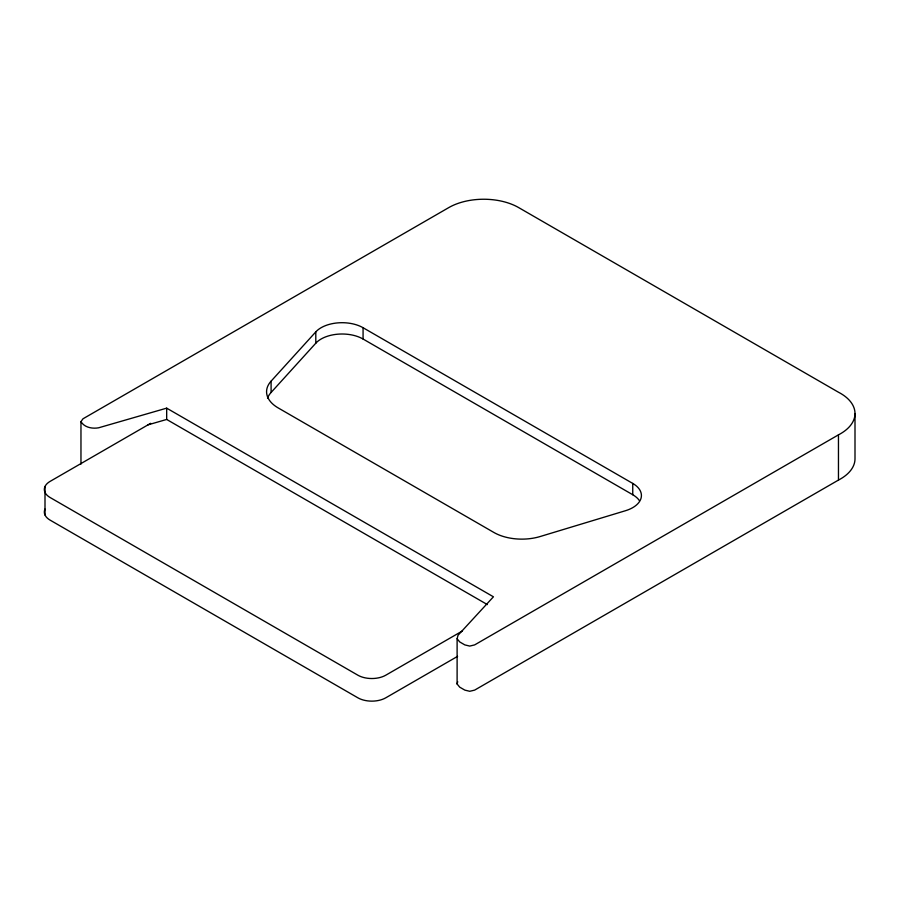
<?xml version="1.0" encoding="UTF-8"?>
<svg xmlns="http://www.w3.org/2000/svg" width="900" height="900" viewBox="0 0 900 900"><rect width="100%" height="100%" fill="white"/><g stroke="black" fill="none" stroke-linecap="round" stroke-linejoin="round"><path stroke-width="1.35" d="M457.11 638.775L458.01 635.299L493.436 596.801L166.68 408.15L98.606 427.804C92.34 428.94 84.397 427.534 80.966 421.616L82.991 418.793L449.145 207.382A49.455 28.552 0 0 1 518.299 207.382L838.462 392.231A49.455 28.552 0 0 1 838.462 434.846L838.462 480.071L474.637 690.12L469.744 691.29L464.839 690.12L459.731 687.173L457.11 684L457.11 638.775L459.731 641.947L464.839 644.906L469.744 646.076L474.637 644.906L838.462 434.846M457.11 684L457.706 681.683M267.514 398.137A39.566 22.838 0 0 1 271.091 392.468L271.091 381.161L315.799 331.886A29.666 17.134 0 0 1 363.071 327.724L632.745 483.424L632.745 494.73A29.666 17.134 0 0 1 639.383 500.58M271.091 392.468L315.799 343.192L315.799 331.886M150.694 423.304L50.119 481.376A19.777 11.419 0 0 0 50.119 497.52L357.84 675.18A19.777 11.419 0 0 0 385.819 675.18L462.465 630.923M457.605 656.347L385.819 697.793A19.777 11.419 0 0 1 357.84 697.793L50.119 520.132A19.777 11.419 0 0 1 45 509.108M148.028 424.845L166.68 419.456L487.361 604.597M315.799 343.192A29.666 17.134 0 0 1 363.071 339.03L632.745 494.73M855 413.539L855 458.764A49.455 28.552 0 0 1 838.462 480.071M363.071 327.724L363.071 339.03M166.68 408.15L166.68 419.456M80.966 421.616L80.966 464.096M45 486.495L45 515.014M632.745 483.424A29.666 17.134 0 0 1 625.523 510.705L540.18 536.524A39.566 22.838 0 0 1 493.841 532.44L278.168 407.914A39.566 22.838 0 0 1 271.091 381.161"/></g></svg>
